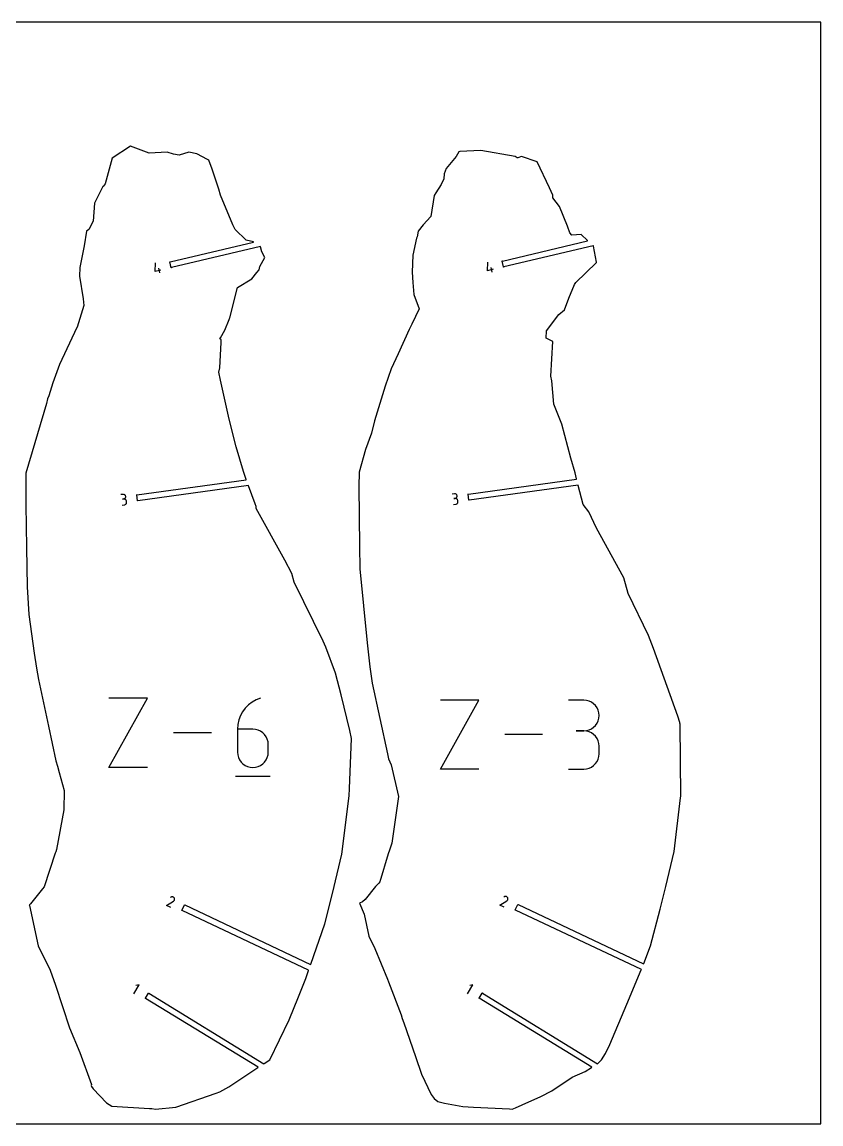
# Model space of a CAD drawing. Extents: x 0 to 600, y 0 to 500.
# Drawn here: x 238 to 600, y 0 to 500 of the extents above; entities that cross this region are included whole.
import ezdxf

# ---------------------------------------------------------------- set-up
doc = ezdxf.new("R2010")
doc.units = 0

msp = doc.modelspace()

# ---------------------------------------------------------------- linework, layer by layer
at = {"layer": 'annotation', "color": 1}
for p, q in [((298.045591, 386.854433), (298.221622, 390.732123)), ((448.775277, 387.177426), (448.951308, 391.055115)), ((300.639135, 387.46827), (298.045591, 386.854433)), ((300.107487, 386.245858), (299.6165, 388.320342)), ((451.368821, 387.791263), (448.775277, 387.177426)), ((450.837173, 386.568851), (450.346186, 388.643334)), ((283.439891, 285.691674), (282.383936, 285.546431)), ((283.632152, 285.70075), (283.439891, 285.691674)), ((283.817613, 285.676204), (283.632152, 285.70075)), ((283.992888, 285.620651), (283.817613, 285.676204)), ((284.154587, 285.536701), (283.992888, 285.620651)), ((284.299324, 285.426968), (284.154587, 285.536701)), ((284.423709, 285.294064), (284.299324, 285.426968)), ((284.524357, 285.140602), (284.423709, 285.294064)), ((284.597878, 284.969194), (284.524357, 285.140602)), ((433.746657, 285.968454), (432.690701, 285.82321)), ((433.938917, 285.977529), (433.746657, 285.968454)), ((434.124379, 285.952984), (433.938917, 285.977529)), ((434.299653, 285.89743), (434.124379, 285.952984)), ((434.461352, 285.813481), (434.299653, 285.89743)), ((434.606089, 285.703748), (434.461352, 285.813481)), ((434.730475, 285.570844), (434.606089, 285.703748)), ((434.831122, 285.417382), (434.730475, 285.570844)), ((434.904643, 285.245974), (434.831122, 285.417382)), ((434.94765, 285.059232), (434.904643, 285.245974)), ((434.95678, 284.866927), (434.94765, 285.059232)), ((434.94765, 285.059232), (434.94765, 285.059232)), ((283.037222, 280.796868), (284.093178, 280.942111)), ((283.730377, 283.579763), (283.201654, 283.507039)), ((283.201654, 283.507039), (283.730377, 283.579763)), ((283.730377, 283.579763), (283.917948, 283.622936)), ((283.922638, 283.588839), (283.730377, 283.579763)), ((283.730377, 283.579763), (283.730377, 283.579763)), ((283.917948, 283.622936), (284.089892, 283.69667)), ((284.1081, 283.564294), (283.922638, 283.588839)), ((284.089892, 283.69667), (284.243648, 283.79756)), ((284.093178, 280.942111), (284.28075, 280.98527)), ((284.093178, 280.942111), (284.093178, 280.942111)), ((284.283374, 283.50874), (284.1081, 283.564294)), ((284.243648, 283.79756), (284.376656, 283.9222)), ((284.28075, 280.98527), (284.452701, 281.058951)), ((284.445073, 283.42479), (284.283374, 283.50874)), ((284.376656, 283.9222), (284.486357, 284.067184)), ((284.58981, 283.315057), (284.445073, 283.42479)), ((284.452701, 281.058951), (284.606472, 281.159732)), ((284.486357, 284.067184), (284.570191, 284.229107)), ((284.570191, 284.229107), (284.625596, 284.404564)), ((284.714196, 283.182154), (284.58981, 283.315057)), ((284.640884, 284.782453), (284.597878, 284.969194)), ((284.606472, 281.159732), (284.739506, 281.284188)), ((284.625596, 284.404564), (284.650014, 284.590147)), ((284.650014, 284.590147), (284.640884, 284.782453)), ((284.640884, 284.782453), (284.640884, 284.782453)), ((284.814843, 283.028691), (284.714196, 283.182154)), ((284.739506, 281.284188), (284.849245, 281.428899)), ((284.888364, 282.857283), (284.814843, 283.028691)), ((284.849245, 281.428899), (284.933131, 281.590439)), ((284.931371, 282.670542), (284.888364, 282.857283)), ((285.004095, 282.141819), (284.931371, 282.670542)), ((284.931371, 282.670542), (284.931371, 282.670542)), ((284.933131, 281.590439), (284.988606, 281.765388)), ((284.988606, 281.765388), (285.013113, 281.950322)), ((285.013113, 281.950322), (285.004095, 282.141819)), ((433.343988, 281.073648), (434.399943, 281.218891)), ((434.037143, 283.856543), (433.50842, 283.783819)), ((433.50842, 283.783819), (434.037143, 283.856543)), ((434.037143, 283.856543), (434.224714, 283.899716)), ((434.229404, 283.865619), (434.037143, 283.856543)), ((434.037143, 283.856543), (434.037143, 283.856543)), ((434.224714, 283.899716), (434.396657, 283.97345)), ((434.414865, 283.841073), (434.229404, 283.865619)), ((434.396657, 283.97345), (434.550413, 284.07434)), ((434.399943, 281.218891), (434.587516, 281.26205)), ((434.399943, 281.218891), (434.399943, 281.218891)), ((434.590139, 283.78552), (434.414865, 283.841073)), ((434.550413, 284.07434), (434.683422, 284.19898)), ((434.587516, 281.26205), (434.759467, 281.335731)), ((434.751839, 283.70157), (434.590139, 283.78552)), ((434.683422, 284.19898), (434.793123, 284.343964)), ((434.896575, 283.591837), (434.751839, 283.70157)), ((434.759467, 281.335731), (434.913238, 281.436511)), ((434.793123, 284.343964), (434.876956, 284.505887)), ((434.876956, 284.505887), (434.932362, 284.681343)), ((435.020961, 283.458933), (434.896575, 283.591837)), ((434.913238, 281.436511), (435.046271, 281.560968)), ((434.932362, 284.681343), (434.95678, 284.866927)), ((435.121608, 283.305471), (435.020961, 283.458933)), ((435.046271, 281.560968), (435.15601, 281.705678)), ((435.195129, 283.134063), (435.121608, 283.305471)), ((435.15601, 281.705678), (435.239896, 281.867219)), ((435.238136, 282.947322), (435.195129, 283.134063)), ((435.31086, 282.418599), (435.238136, 282.947322)), ((435.238136, 282.947322), (435.238136, 282.947322)), ((435.239896, 281.867219), (435.295372, 282.042168)), ((435.295372, 282.042168), (435.319879, 282.227102)), ((435.319879, 282.227102), (435.31086, 282.418599)), ((277.052889, 161.717895), (294.523368, 193.182122)), ((294.523368, 193.182122), (277.052889, 193.182122)), ((340.329608, 190.173909), (338.879179, 188.717325)), ((341.982616, 191.420459), (340.329608, 190.173909)), ((343.819348, 192.431642), (341.982616, 191.420459)), ((345.82095, 193.182122), (343.819348, 192.431642)), ((345.82095, 193.182122), (345.82095, 193.182122)), ((427.443072, 161.019847), (444.834847, 192.342328)), ((444.834847, 192.342328), (427.443072, 192.342328)), ((492.408837, 192.305989), (485.453305, 192.305989)), ((493.659806, 192.193704), (492.408837, 192.305989)), ((494.836924, 191.870117), (493.659806, 192.193704)), ((495.920614, 191.35513), (494.836924, 191.870117)), ((496.891297, 190.668643), (495.920614, 191.35513)), ((497.729394, 189.830559), (496.891297, 190.668643)), ((336.661478, 185.275396), (335.931915, 183.340719)), ((337.650184, 187.076043), (336.661478, 185.275396)), ((338.879179, 188.717325), (337.650184, 187.076043)), ((498.415328, 188.86078), (497.729394, 189.830559)), ((498.929521, 187.779205), (498.415328, 188.86078)), ((499.252394, 186.605738), (498.929521, 187.779205)), ((499.364369, 185.360279), (499.252394, 186.605738)), ((499.252394, 184.108973), (499.364369, 185.360279)), ((499.364369, 185.360279), (499.364369, 185.360279)), ((335.480351, 181.297348), (335.325639, 179.170616)), ((335.931915, 183.340719), (335.480351, 181.297348)), ((495.920614, 179.346513), (496.891297, 180.033996)), ((496.891297, 180.033996), (497.729394, 180.873724)), ((497.729394, 180.873724), (498.415328, 181.845956)), ((498.415328, 181.845956), (498.929521, 182.930952)), ((498.929521, 182.930952), (499.252394, 184.108973)), ((323.529514, 177.450008), (306.325413, 177.450008)), ((335.325639, 179.170616), (335.325639, 168.712795)), ((342.312647, 179.170616), (335.325639, 179.170616)), ((343.569277, 179.058472), (342.312647, 179.170616)), ((344.751723, 178.735045), (343.569277, 179.058472)), ((345.840316, 178.219838), (344.751723, 178.735045)), ((346.815392, 177.532357), (345.840316, 178.219838)), ((347.657282, 176.692104), (346.815392, 177.532357)), ((348.34632, 175.718585), (347.657282, 176.692104)), ((348.862839, 174.631304), (348.34632, 175.718585)), ((473.710321, 176.681088), (456.583724, 176.681088)), ((492.408837, 178.394926), (488.926161, 178.394926)), ((488.926161, 178.394926), (492.408837, 178.394926)), ((492.408837, 178.394926), (493.659806, 178.507238)), ((493.659806, 178.282641), (492.408837, 178.394926)), ((492.408837, 178.394926), (492.408837, 178.394926)), ((493.659806, 178.507238), (494.836924, 178.831013)), ((494.836924, 177.959054), (493.659806, 178.282641)), ((494.836924, 178.831013), (495.920614, 179.346513)), ((495.920614, 177.444067), (494.836924, 177.959054)), ((496.891297, 176.75758), (495.920614, 177.444067)), ((497.729394, 175.919496), (496.891297, 176.75758)), ((498.415328, 174.949716), (497.729394, 175.919496)), ((349.187173, 173.449766), (348.862839, 174.631304)), ((349.299655, 172.193474), (349.187173, 173.449766)), ((349.299655, 168.712795), (349.299655, 172.193474)), ((349.299655, 172.193474), (349.299655, 172.193474)), ((498.929521, 173.868142), (498.415328, 174.949716)), ((499.252394, 172.694675), (498.929521, 173.868142)), ((499.364369, 171.449216), (499.252394, 172.694675)), ((499.364369, 167.966539), (499.364369, 171.449216)), ((499.364369, 171.449216), (499.364369, 171.449216)), ((335.325639, 168.712795), (335.325639, 168.712795)), ((335.325639, 168.712795), (335.438446, 167.455895)), ((335.438446, 167.455895), (335.763592, 166.272724)), ((335.763592, 166.272724), (336.281167, 165.18308)), ((336.281167, 165.18308), (336.971261, 164.20676)), ((347.657282, 164.20676), (348.34632, 165.18308)), ((348.34632, 165.18308), (348.862839, 166.272724)), ((348.862839, 166.272724), (349.187173, 167.455895)), ((349.187173, 167.455895), (349.299655, 168.712795)), ((498.415328, 164.465166), (498.929521, 165.546821)), ((498.929521, 165.546821), (499.252394, 166.720563)), ((499.252394, 166.720563), (499.364369, 167.966539)), ((294.523368, 161.717895), (277.052889, 161.717895)), ((336.971261, 164.20676), (337.813963, 163.36356)), ((337.813963, 163.36356), (338.789363, 162.673276)), ((338.789363, 162.673276), (339.877551, 162.155707)), ((339.877551, 162.155707), (341.058616, 161.830647)), ((341.058616, 161.830647), (342.312647, 161.717895)), ((342.312647, 161.717895), (343.569277, 161.830647)), ((342.312647, 161.717895), (342.312647, 161.717895)), ((343.569277, 161.830647), (344.751723, 162.155707)), ((344.751723, 162.155707), (345.840316, 162.673276)), ((345.840316, 162.673276), (346.815392, 163.36356)), ((346.815392, 163.36356), (347.657282, 164.20676)), ((444.834847, 161.019847), (427.443072, 161.019847)), ((485.453305, 161.020829), (492.408837, 161.020829)), ((492.408837, 161.020829), (493.659806, 161.133049)), ((492.408837, 161.020829), (492.408837, 161.020829)), ((493.659806, 161.133049), (494.836924, 161.456475)), ((494.836924, 161.456475), (495.920614, 161.971252)), ((495.920614, 161.971252), (496.891297, 162.657528)), ((496.891297, 162.657528), (497.729394, 163.49545)), ((497.729394, 163.49545), (498.415328, 164.465166)), ((334.450537, 157.784867), (350.18265, 157.784867)), ((303.174338, 99.072551), (306.310121, 101.09831)), ((305.126165, 102.868881), (304.884903, 102.685905)), ((305.293887, 102.963845), (305.126165, 102.868881)), ((305.470555, 103.025796), (305.293887, 102.963845)), ((305.652054, 103.055516), (305.470555, 103.025796)), ((305.83427, 103.053783), (305.652054, 103.055516)), ((306.013089, 103.021377), (305.83427, 103.053783)), ((306.184395, 102.959077), (306.013089, 103.021377)), ((306.344074, 102.867663), (306.184395, 102.959077)), ((306.310121, 101.09831), (306.313495, 101.099939)), ((306.310121, 101.09831), (306.310121, 101.09831)), ((306.313495, 101.099939), (306.316792, 101.101631)), ((306.316792, 101.101631), (306.320036, 101.103403)), ((306.320036, 101.103403), (306.323252, 101.105271)), ((306.323252, 101.105271), (306.326463, 101.107251)), ((306.326463, 101.107251), (306.329693, 101.109358)), ((306.329693, 101.109358), (306.332967, 101.11161)), ((306.332967, 101.11161), (306.336308, 101.114021)), ((306.336308, 101.114021), (306.339741, 101.116609)), ((306.339741, 101.116609), (306.487882, 101.239758)), ((306.339741, 101.116609), (306.339741, 101.116609)), ((306.488012, 102.747914), (306.344074, 102.867663)), ((306.487882, 101.239758), (306.608174, 101.383133)), ((306.612095, 102.60061), (306.488012, 102.747914)), ((306.608174, 101.383133), (306.699923, 101.542536)), ((306.706196, 102.433142), (306.612095, 102.60061)), ((306.612095, 102.60061), (306.612095, 102.60061)), ((306.699923, 101.542536), (306.762432, 101.713773)), ((306.767585, 102.256528), (306.706196, 102.433142)), ((306.762432, 101.713773), (306.795009, 101.892648)), ((306.796958, 102.074965), (306.767585, 102.256528)), ((306.795009, 101.892648), (306.796958, 102.074965)), ((454.382693, 99.254929), (457.518475, 101.280688)), ((456.334519, 103.051259), (456.093257, 102.868283)), ((456.502242, 103.146223), (456.334519, 103.051259)), ((456.67891, 103.208175), (456.502242, 103.146223)), ((456.860409, 103.237894), (456.67891, 103.208175)), ((457.042625, 103.236161), (456.860409, 103.237894)), ((457.221443, 103.203755), (457.042625, 103.236161)), ((457.39275, 103.141455), (457.221443, 103.203755)), ((457.552429, 103.050041), (457.39275, 103.141455)), ((457.518475, 101.280688), (457.521849, 101.282317)), ((457.518475, 101.280688), (457.518475, 101.280688)), ((457.521849, 101.282317), (457.525146, 101.284009)), ((457.525146, 101.284009), (457.528391, 101.285781)), ((457.528391, 101.285781), (457.531607, 101.287649)), ((457.531607, 101.287649), (457.534818, 101.289629)), ((457.534818, 101.289629), (457.538048, 101.291737)), ((457.538048, 101.291737), (457.541322, 101.293988)), ((457.541322, 101.293988), (457.544663, 101.2964)), ((457.544663, 101.2964), (457.548095, 101.298987)), ((457.548095, 101.298987), (457.696237, 101.422136)), ((457.548095, 101.298987), (457.548095, 101.298987)), ((457.696367, 102.930292), (457.552429, 103.050041)), ((457.696237, 101.422136), (457.816529, 101.565511)), ((457.820449, 102.782988), (457.696367, 102.930292)), ((457.816529, 101.565511), (457.908277, 101.724915)), ((457.91455, 102.61552), (457.820449, 102.782988)), ((457.820449, 102.782988), (457.820449, 102.782988)), ((457.908277, 101.724915), (457.970787, 101.896152)), ((457.97594, 102.438906), (457.91455, 102.61552)), ((457.970787, 101.896152), (458.003364, 102.075027)), ((458.005313, 102.257343), (457.97594, 102.438906)), ((458.003364, 102.075027), (458.005313, 102.257343)), ((305.10182, 98.161856), (303.174338, 99.072551)), ((456.310174, 98.344234), (454.382693, 99.254929)), ((288.253575, 59.077455), (290.760948, 63.170507)), ((290.760948, 63.170507), (289.293431, 62.817734)), ((439.628302, 59.107748), (442.135675, 63.200801)), ((442.135675, 63.200801), (440.668159, 62.848027))]:
    msp.add_line(p, q, dxfattribs=at)
at = {"layer": 'boundary', "color": 5}
for p, q in [((286.849935, 443.726956), (278.472106, 438.25319)), ((295.295986, 440.563371), (286.849935, 443.726956)), ((303.377303, 440.962413), (295.295986, 440.563371)), ((306.38778, 440.04205), (303.377303, 440.962413)), ((308.947685, 439.567337), (306.38778, 440.04205)), ((313.312178, 440.879655), (308.947685, 439.567337)), ((316.90174, 440.249796), (313.312178, 440.879655)), ((321.695554, 437.670478), (316.90174, 440.249796)), ((435.797791, 441.088708), (434.556878, 438.992851)), ((436.158481, 441.230648), (435.797791, 441.088708)), ((445.748259, 441.758465), (436.158481, 441.230648)), ((461.276573, 438.950981), (445.748259, 441.758465)), ((278.472106, 438.25319), (275.358558, 426.648094)), ((322.366782, 437.259221), (321.695554, 437.670478)), ((322.457368, 436.868888), (322.366782, 437.259221)), ((323.703261, 433.681603), (322.457368, 436.868888)), ((434.556878, 438.992851), (429.972853, 433.547078)), ((462.170037, 438.355889), (461.276573, 438.950981)), ((462.495016, 438.390666), (462.170037, 438.355889)), ((464.154635, 439.044979), (462.495016, 438.390666)), ((471.221966, 436.608475), (464.154635, 439.044979)), ((476.916597, 424.829614), (471.221966, 436.608475)), ((326.889164, 424.163581), (323.703261, 433.681603)), ((429.070449, 431.172101), (428.893617, 428.894136)), ((429.972853, 433.547078), (429.070449, 431.172101)), ((274.256626, 425.32023), (274.01258, 424.822944)), ((274.439253, 425.302568), (274.256626, 425.32023)), ((275.358558, 426.648094), (274.439253, 425.302568)), ((427.706892, 426.321156), (425.277955, 422.550572)), ((428.893617, 428.894136), (427.706892, 426.321156)), ((274.01258, 424.822944), (270.488429, 417.830218)), ((327.578668, 421.44764), (326.889164, 424.163581)), ((333.295115, 408.054513), (327.578668, 421.44764)), ((424.591397, 421.36017), (422.973969, 411.773635)), ((425.277955, 422.550572), (424.591397, 421.36017)), ((478.353304, 421.401107), (476.916597, 424.829614)), ((478.312361, 420.255078), (478.353304, 421.401107)), ((481.436748, 416.296648), (478.312361, 420.255078)), ((270.488429, 417.830218), (269.930409, 409.690612)), ((485.060185, 407.330905), (481.436748, 416.296648)), ((422.973969, 411.773635), (419.490961, 407.987937)), ((266.87473, 405.040195), (265.771519, 398.400005)), ((267.86096, 405.831109), (266.87473, 405.040195)), ((269.930409, 409.690612), (267.86096, 405.831109)), ((334.34336, 405.91501), (333.295115, 408.054513)), ((339.202702, 401.08592), (334.34336, 405.91501)), ((417.316464, 405.074975), (416.871149, 402.571097)), ((419.490961, 407.987937), (417.316464, 405.074975)), ((486.109486, 404.306152), (485.060185, 407.330905)), ((304.77933, 391.228821), (342.555514, 400.169646)), ((342.530989, 400.317986), (339.202702, 401.08592)), ((342.555514, 400.169646), (342.530989, 400.317986)), ((416.558274, 401.866002), (414.935779, 394.208675)), ((416.871149, 402.571097), (416.558274, 401.866002)), ((455.509016, 391.551814), (494.126706, 400.691806)), ((486.976582, 403.260214), (486.109486, 404.306152)), ((491.300705, 403.635274), (486.976582, 403.260214)), ((494.102181, 400.840146), (491.300705, 403.635274)), ((494.126706, 400.691806), (494.102181, 400.840146)), ((265.771519, 398.400005), (263.819856, 388.626766)), ((345.778834, 398.110675), (305.411778, 388.556644)), ((345.823403, 397.967085), (345.778834, 398.110675)), ((346.380784, 395.776926), (345.823403, 397.967085)), ((347.773322, 393.118497), (346.380784, 395.776926)), ((496.719741, 398.483659), (456.141463, 388.879637)), ((496.761775, 398.447642), (496.719741, 398.483659)), ((496.793054, 398.346868), (496.761775, 398.447642)), ((498.226604, 391.011986), (496.793054, 398.346868)), ((304.681315, 391.225285), (304.688126, 391.243567)), ((304.682018, 391.205789), (304.681315, 391.225285)), ((305.314466, 388.533613), (304.682018, 391.205789)), ((304.688126, 391.243567), (304.701415, 391.25785)), ((304.701415, 391.25785), (304.719159, 391.265961)), ((304.719159, 391.265961), (304.738654, 391.266664)), ((304.738654, 391.266664), (304.756936, 391.259853)), ((304.756936, 391.259853), (304.771219, 391.246564)), ((304.771219, 391.246564), (304.77933, 391.228821)), ((345.498918, 389.109203), (347.773322, 393.118497)), ((414.935779, 394.208675), (414.647206, 386.485282)), ((455.411001, 391.548278), (455.417812, 391.566559)), ((455.411704, 391.528782), (455.411001, 391.548278)), ((456.044151, 388.856605), (455.411704, 391.528782)), ((455.417812, 391.566559), (455.431101, 391.580843)), ((455.431101, 391.580843), (455.448844, 391.588954)), ((455.448844, 391.588954), (455.46834, 391.589657)), ((455.46834, 391.589657), (455.486622, 391.582846)), ((455.486622, 391.582846), (455.500905, 391.569557)), ((455.500905, 391.569557), (455.509016, 391.551814)), ((488.794648, 381.846234), (498.006418, 390.764065)), ((498.006418, 390.764065), (498.195391, 390.950463)), ((498.195391, 390.950463), (498.222439, 390.971453)), ((498.222439, 390.971453), (498.234152, 390.985652)), ((498.234152, 390.985652), (498.226604, 391.011986)), ((263.819856, 388.626766), (263.636453, 384.662053)), ((305.322577, 388.51587), (305.314466, 388.533613)), ((305.33686, 388.502581), (305.322577, 388.51587)), ((305.355142, 388.495769), (305.33686, 388.502581)), ((305.374638, 388.496473), (305.355142, 388.495769)), ((305.392381, 388.504584), (305.374638, 388.496473)), ((305.40567, 388.518867), (305.392381, 388.504584)), ((305.412481, 388.537148), (305.40567, 388.518867)), ((305.411778, 388.556644), (305.412481, 388.537148)), ((341.831415, 383.465201), (344.139904, 386.371988)), ((344.139904, 386.371988), (345.12849, 387.530064)), ((345.12849, 387.530064), (345.498918, 389.109203)), ((414.647206, 386.485282), (414.820844, 381.788097)), ((456.052262, 388.838862), (456.044151, 388.856605)), ((456.066545, 388.825574), (456.052262, 388.838862)), ((456.084827, 388.818763), (456.066545, 388.825574)), ((456.104323, 388.819465), (456.084827, 388.818763)), ((456.122067, 388.827577), (456.104323, 388.819465)), ((456.135355, 388.841859), (456.122067, 388.827577)), ((456.142166, 388.860141), (456.135355, 388.841859)), ((456.141463, 388.879637), (456.142166, 388.860141)), ((263.636453, 384.662053), (265.341915, 374.407279)), ((335.36202, 379.552422), (341.831415, 383.465201)), ((414.820844, 381.788097), (415.276322, 376.311893)), ((485.697622, 374.670388), (488.224514, 380.9254)), ((488.224514, 380.9254), (488.490842, 381.36024)), ((488.490842, 381.36024), (488.794648, 381.846234)), ((331.859272, 365.849162), (335.36202, 379.552422)), ((415.276322, 376.311893), (417.677265, 369.823589)), ((265.637764, 371.42746), (262.55019, 361.52529)), ((265.341915, 374.407279), (265.637764, 371.42746)), ((483.643756, 369.378913), (485.697622, 374.670388)), ((329.639242, 360.212329), (331.615594, 365.066819)), ((331.615594, 365.066819), (331.728862, 365.465694)), ((331.728862, 365.465694), (331.859272, 365.849162)), ((417.677265, 369.823589), (414.438083, 362.834624)), ((475.533678, 359.875026), (481.038292, 367.358749)), ((481.038292, 367.358749), (483.643756, 369.378913)), ((262.514328, 361.455982), (254.569002, 344.650527)), ((262.539574, 361.504601), (262.514328, 361.455982)), ((262.55019, 361.52529), (262.539574, 361.504601)), ((327.64442, 356.688597), (329.639242, 360.212329)), ((413.240983, 360.534853), (408.214026, 349.464098)), ((414.438083, 362.834624), (413.240983, 360.534853)), ((327.278146, 356.269266), (327.64442, 356.688597)), ((327.95301, 355.895909), (327.278146, 356.269266)), ((327.919733, 354.571962), (327.95301, 355.895909)), ((475.36713, 356.59844), (475.533678, 359.875026)), ((478.409379, 355.065713), (475.36713, 356.59844)), ((477.502682, 339.290557), (478.409379, 355.065713)), ((327.386586, 343.119069), (327.919733, 354.571962)), ((408.214026, 349.464098), (405.05937, 342.595644)), ((254.569002, 344.650527), (251.575326, 336.218647)), ((326.909179, 341.094736), (327.386586, 343.119069)), ((327.667224, 337.524441), (326.909179, 341.094736)), ((405.05937, 342.595644), (402.381331, 334.709922)), ((251.575326, 336.218647), (249.797499, 330.413972)), ((331.610468, 319.867305), (327.667224, 337.524441)), ((477.883841, 337.251319), (477.502682, 339.290557)), ((478.771846, 326.681766), (477.883841, 337.251319)), ((249.797499, 330.413972), (249.191003, 329.011699)), ((402.381331, 334.709922), (397.562602, 319.069672)), ((248.642263, 326.899624), (239.301792, 295.327775)), ((249.191003, 329.011699), (248.642263, 326.899624)), ((482.536331, 317.581648), (478.771846, 326.681766)), ((334.705204, 307.192561), (331.610468, 319.867305)), ((397.562602, 319.069672), (396.200772, 313.383761)), ((486.537554, 302.115682), (482.536331, 317.581648)), ((396.200772, 313.383761), (393.404505, 306.000802)), ((338.053808, 296.006428), (334.705204, 307.192561)), ((393.404505, 306.000802), (390.492683, 295.694561)), ((488.476635, 295.468098), (486.537554, 302.115682)), ((239.301792, 295.327775), (239.362037, 281.005736)), ((339.333399, 292.500003), (338.053808, 296.006428)), ((390.492683, 295.694561), (390.433644, 289.288205)), ((489.171104, 292.712265), (488.476635, 295.468098)), ((289.74859, 285.528366), (339.343634, 292.349999)), ((339.343634, 292.349999), (339.333399, 292.500003)), ((440.055355, 285.805146), (489.181339, 292.562262)), ((489.181339, 292.562262), (489.171104, 292.712265)), ((289.649522, 285.51474), (289.650686, 285.534214)), ((290.023702, 282.794353), (289.649522, 285.51474)), ((289.650686, 285.534214), (289.659213, 285.551761)), ((289.659213, 285.551761), (289.673805, 285.564709)), ((289.673805, 285.564709), (289.692243, 285.571087)), ((289.692243, 285.571087), (289.711717, 285.569923)), ((289.711717, 285.569923), (289.729264, 285.561397)), ((289.729264, 285.561397), (289.742212, 285.546803)), ((289.742212, 285.546803), (289.74859, 285.528366)), ((340.349192, 289.716456), (290.12277, 282.807979)), ((340.401805, 289.572282), (340.349192, 289.716456)), ((343.367737, 281.444828), (340.401805, 289.572282)), ((390.433644, 289.288205), (390.625617, 262.189878)), ((439.956288, 285.79152), (439.957451, 285.810993)), ((440.330468, 283.071133), (439.956288, 285.79152)), ((439.957451, 285.810993), (439.965978, 285.828541)), ((439.965978, 285.828541), (439.980571, 285.841489)), ((439.980571, 285.841489), (439.999009, 285.847866)), ((439.999009, 285.847866), (440.018483, 285.846703)), ((440.018483, 285.846703), (440.03603, 285.838176)), ((440.03603, 285.838176), (440.048977, 285.823583)), ((440.048977, 285.823583), (440.055355, 285.805146)), ((489.883087, 289.88693), (440.429535, 283.084759)), ((489.919964, 289.740592), (489.883087, 289.88693)), ((492.085394, 281.147606), (489.919964, 289.740592)), ((239.362037, 281.005736), (239.679016, 261.629312)), ((290.030081, 282.775916), (290.023702, 282.794353)), ((290.043028, 282.761323), (290.030081, 282.775916)), ((290.060575, 282.752796), (290.043028, 282.761323)), ((290.080049, 282.751632), (290.060575, 282.752796)), ((290.098487, 282.75801), (290.080049, 282.751632)), ((290.113079, 282.770958), (290.098487, 282.75801)), ((290.121607, 282.788505), (290.113079, 282.770958)), ((290.12277, 282.807979), (290.121607, 282.788505)), ((343.826814, 280.145036), (343.367737, 281.444828)), ((343.800133, 279.191654), (343.826814, 280.145036)), ((440.336846, 283.052696), (440.330468, 283.071133)), ((440.349794, 283.038102), (440.336846, 283.052696)), ((440.367341, 283.029575), (440.349794, 283.038102)), ((440.386815, 283.028412), (440.367341, 283.029575)), ((440.405252, 283.03479), (440.386815, 283.028412)), ((440.419845, 283.047738), (440.405252, 283.03479)), ((440.428372, 283.065284), (440.419845, 283.047738)), ((440.429535, 283.084759), (440.428372, 283.065284)), ((494.76312, 277.709735), (492.085394, 281.147606)), ((356.867189, 255.789423), (343.800133, 279.191654)), ((498.132557, 270.413623), (494.76312, 277.709735)), ((510.660035, 247.799723), (498.132557, 270.413623)), ((239.679016, 261.629312), (239.991068, 243.784791)), ((390.625617, 262.189878), (390.792574, 251.830142)), ((359.978469, 249.763314), (356.867189, 255.789423)), ((390.792574, 251.830142), (394.164626, 218.378262)), ((361.102567, 245.811432), (359.978469, 249.763314)), ((374.138909, 219.077068), (361.102567, 245.811432)), ((512.558897, 240.63464), (510.660035, 247.799723)), ((239.991068, 243.784791), (240.668149, 231.14649)), ((521.776243, 221.604587), (512.558897, 240.63464)), ((240.668149, 231.14649), (243.185054, 213.596423)), ((524.014909, 215.699793), (521.776243, 221.604587)), ((375.368719, 216.291483), (374.138909, 219.077068)), ((379.73361, 204.553129), (375.368719, 216.291483)), ((394.164626, 218.378262), (395.323357, 207.441997)), ((535.092167, 185.06435), (524.014909, 215.699793)), ((243.185054, 213.596423), (244.18277, 206.828831)), ((244.18277, 206.828831), (245.037845, 201.69325)), ((395.323357, 207.441997), (396.502456, 199.998574)), ((245.037845, 201.69325), (249.660943, 180.476737)), ((382.375218, 194.650739), (379.73361, 204.553129)), ((396.502456, 199.998574), (403.359701, 167.930467)), ((386.362685, 178.543591), (382.375218, 194.650739)), ((535.93362, 182.171033), (535.092167, 185.06435)), ((249.660943, 180.476737), (252.965746, 164.705822)), ((536.01951, 181.79872), (535.93362, 182.171033)), ((536.075754, 181.39571), (536.01951, 181.79872)), ((536.381653, 148.588688), (536.075754, 181.39571)), ((387.058644, 174.850068), (386.362685, 178.543591)), ((386.1997, 152.246086), (387.058644, 174.850068)), ((403.359701, 167.930467), (403.867124, 165.735738)), ((403.867124, 165.735738), (404.989248, 162.912351)), ((252.965746, 164.705822), (253.655602, 162.36232)), ((253.655602, 162.36232), (254.47056, 159.496612)), ((404.989248, 162.912351), (408.357972, 148.604759)), ((254.47056, 159.496612), (256.64489, 151.379583)), ((256.64489, 151.379583), (256.552301, 142.562964)), ((386.032252, 148.82096), (386.1997, 152.246086)), ((382.595896, 122.459535), (386.032252, 148.82096)), ((408.357972, 148.604759), (405.282281, 127.450126)), ((533.467536, 123.628103), (536.342865, 147.983097)), ((536.342865, 147.983097), (536.35951, 148.239811)), ((536.35951, 148.239811), (536.381653, 148.588688)), ((256.552301, 142.562964), (253.171562, 124.584943)), ((405.282281, 127.450126), (404.247993, 124.309057)), ((252.648777, 122.805713), (247.597942, 107.6657)), ((252.881659, 123.454652), (252.648777, 122.805713)), ((253.171562, 124.584943), (252.881659, 123.454652)), ((378.463964, 104.628857), (382.595896, 122.459535)), ((403.732165, 122.548748), (399.936389, 109.938243)), ((404.247993, 124.309057), (403.732165, 122.548748)), ((529.66766, 107.736801), (533.467536, 123.628103)), ((246.817987, 106.628161), (241.426231, 99.910234)), ((247.597942, 107.6657), (246.817987, 106.628161)), ((397.953516, 107.71767), (393.322971, 101.83692)), ((399.438108, 109.228941), (397.953516, 107.71767)), ((399.936389, 109.938243), (399.438108, 109.228941)), ((527.091762, 97.523822), (529.66766, 107.736801)), ((374.970557, 90.762931), (378.463964, 104.628857)), ((392.020154, 100.786982), (390.660676, 100.216285)), ((390.660676, 100.216285), (392.735971, 95.17273)), ((393.322971, 101.83692), (392.020154, 100.786982)), ((241.129206, 99.61445), (240.857603, 99.487876)), ((240.857603, 99.487876), (241.025986, 99.056618)), ((241.025986, 99.056618), (244.953008, 80.823113)), ((241.426231, 99.910234), (241.129206, 99.61445)), ((310.112419, 96.909195), (310.117152, 96.92812)), ((310.115289, 96.889897), (310.112419, 96.909195)), ((310.125326, 96.873168), (310.115289, 96.889897)), ((310.117152, 96.92812), (311.290233, 99.41094)), ((310.141, 96.861553), (310.125326, 96.873168)), ((310.159926, 96.85682), (310.141, 96.861553)), ((310.179223, 96.85969), (310.159926, 96.85682)), ((310.195953, 96.869726), (310.179223, 96.85969)), ((310.207568, 96.8854), (310.195953, 96.869726)), ((367.611388, 69.763281), (310.207568, 96.8854)), ((311.290233, 99.41094), (311.301849, 99.426615)), ((311.301849, 99.426615), (311.318578, 99.436651)), ((311.318578, 99.436651), (311.337874, 99.439522)), ((311.337874, 99.439522), (311.356801, 99.434789)), ((311.356801, 99.434789), (311.372476, 99.423174)), ((311.372476, 99.423174), (311.382512, 99.406444)), ((311.385382, 99.387147), (311.380649, 99.368221)), ((311.380649, 99.368221), (368.501003, 72.380033)), ((311.382512, 99.406444), (311.385382, 99.387147)), ((392.735971, 95.17273), (394.915098, 85.206543)), ((461.320774, 97.091573), (461.325506, 97.110499)), ((461.323644, 97.072276), (461.320774, 97.091573)), ((461.333681, 97.055547), (461.323644, 97.072276)), ((461.325506, 97.110499), (462.498588, 99.593319)), ((461.349354, 97.043931), (461.333681, 97.055547)), ((461.368281, 97.039198), (461.349354, 97.043931)), ((461.387578, 97.042068), (461.368281, 97.039198)), ((461.404307, 97.052104), (461.387578, 97.042068)), ((461.415922, 97.067779), (461.404307, 97.052104)), ((518.543348, 70.07625), (461.415922, 97.067779)), ((462.498588, 99.593319), (462.510203, 99.608993)), ((462.510203, 99.608993), (462.526933, 99.619029)), ((462.526933, 99.619029), (462.546229, 99.6219)), ((462.546229, 99.6219), (462.565155, 99.617167)), ((462.565155, 99.617167), (462.58083, 99.605552)), ((462.58083, 99.605552), (462.590867, 99.588822)), ((462.593737, 99.569525), (462.589004, 99.550599)), ((462.589004, 99.550599), (519.523272, 72.650333)), ((462.590867, 99.588822), (462.593737, 99.569525)), ((522.647814, 80.755232), (527.091762, 97.523822)), ((368.574395, 72.511257), (374.970557, 90.762931)), ((394.915098, 85.206543), (397.563989, 79.677599)), ((244.953008, 80.823113), (250.395396, 69.738088)), ((519.596664, 72.781557), (522.647814, 80.755232)), ((397.563989, 79.677599), (403.433263, 65.693059)), ((368.501003, 72.380033), (368.574395, 72.511257)), ((518.488581, 69.936226), (518.543348, 70.07625)), ((519.523272, 72.650333), (519.596664, 72.781557)), ((250.395396, 69.738088), (252.763209, 63.019674)), ((363.060068, 57.622883), (366.298541, 66.017023)), ((366.298541, 66.017023), (367.561516, 69.620969)), ((367.561516, 69.620969), (367.611388, 69.763281)), ((403.433263, 65.693059), (403.856611, 64.515866)), ((511.946082, 54.367878), (518.488581, 69.936226)), ((252.763209, 63.019674), (259.18721, 43.650339)), ((403.856611, 64.515866), (409.52915, 49.575446)), ((293.553326, 57.012811), (293.560076, 57.031115)), ((293.554094, 56.993317), (293.553326, 57.012811)), ((293.562265, 56.975601), (293.554094, 56.993317)), ((293.560076, 57.031115), (294.994502, 59.372682)), ((293.576593, 56.96236), (293.562265, 56.975601)), ((293.594897, 56.955611), (293.576593, 56.96236)), ((293.614391, 56.95638), (293.594897, 56.955611)), ((293.632107, 56.96455), (293.614391, 56.95638)), ((293.645348, 56.978878), (293.632107, 56.96455)), ((344.663461, 25.725573), (293.645348, 56.978878)), ((294.994502, 59.372682), (295.007742, 59.387011)), ((295.007742, 59.387011), (295.025458, 59.395181)), ((295.025458, 59.395181), (295.044952, 59.39595)), ((295.044952, 59.39595), (295.063256, 59.3892)), ((295.063256, 59.3892), (295.077584, 59.375959)), ((295.077584, 59.375959), (295.085754, 59.358244)), ((295.086523, 59.33875), (295.079773, 59.320445)), ((295.079773, 59.320445), (347.269114, 27.349656)), ((295.085754, 59.358244), (295.086523, 59.33875)), ((358.738024, 47.24779), (363.060068, 57.622883)), ((444.928053, 57.043105), (444.934803, 57.061409)), ((444.928822, 57.02361), (444.928053, 57.043105)), ((444.936993, 57.005895), (444.928822, 57.02361)), ((444.934803, 57.061409), (446.369229, 59.402976)), ((444.951321, 56.992654), (444.936993, 57.005895)), ((444.969625, 56.985905), (444.951321, 56.992654)), ((444.989118, 56.986674), (444.969625, 56.985905)), ((445.006834, 56.994844), (444.989118, 56.986674)), ((445.020075, 57.009172), (445.006834, 56.994844)), ((496.042705, 25.7531), (445.020075, 57.009172)), ((446.369229, 59.402976), (446.382469, 59.417304)), ((446.382469, 59.417304), (446.400185, 59.425474)), ((446.400185, 59.425474), (446.419679, 59.426244)), ((446.419679, 59.426244), (446.437984, 59.419494)), ((446.437984, 59.419494), (446.452311, 59.406253)), ((446.452311, 59.406253), (446.460482, 59.388537)), ((446.461251, 59.369043), (446.454501, 59.350739)), ((446.454501, 59.350739), (498.68564, 27.354344)), ((446.460482, 59.388537), (446.461251, 59.369043)), ((504.209061, 36.078356), (511.946082, 54.367878)), ((349.970266, 29.12406), (358.738024, 47.24779)), ((409.52915, 49.575446), (410.068094, 47.853791)), ((410.068094, 47.853791), (410.747347, 45.826678)), ((410.747347, 45.826678), (416.063675, 30.651071)), ((259.18721, 43.650339), (263.755164, 32.457048)), ((502.194754, 32.040614), (504.209061, 36.078356)), ((263.755164, 32.457048), (269.044356, 17.926186)), ((416.063675, 30.651071), (418.87753, 22.667798)), ((500.474765, 29.073026), (502.194754, 32.040614)), ((331.338889, 16.884993), (344.593889, 25.592285)), ((344.593889, 25.592285), (344.663461, 25.725573)), ((347.269114, 27.349656), (347.407679, 27.44068)), ((347.407679, 27.44068), (349.970266, 29.12406)), ((493.017668, 23.764922), (495.973132, 25.619812)), ((495.973132, 25.619812), (496.042705, 25.7531)), ((498.68564, 27.354344), (498.797454, 27.461756)), ((498.797454, 27.461756), (500.474765, 29.073026)), ((418.87753, 22.667798), (423.187532, 13.397744)), ((477.861747, 15.041795), (487.117457, 21.160061)), ((487.117457, 21.160061), (493.017668, 23.764922)), ((269.044356, 17.926186), (268.964913, 17.376885)), ((268.964913, 17.376885), (269.105721, 17.012406)), ((269.105721, 17.012406), (269.942305, 15.963195)), ((269.942305, 15.963195), (275.937168, 9.60121)), ((327.295382, 14.635444), (328.719818, 15.306131)), ((328.719818, 15.306131), (331.338889, 16.884993)), ((472.911149, 12.533352), (477.861747, 15.041795)), ((307.413594, 7.637178), (325.732991, 14.005055)), ((325.732991, 14.005055), (327.295382, 14.635444)), ((423.187532, 13.397744), (424.606853, 11.578666)), ((424.606853, 11.578666), (426.27143, 10.219668)), ((426.27143, 10.219668), (429.221463, 9.431697)), ((464.510285, 8.650249), (472.911149, 12.533352)), ((275.937168, 9.60121), (278.280833, 8.082618)), ((278.280833, 8.082618), (295.374327, 6.998752)), ((295.374327, 6.998752), (296.555266, 6.961219)), ((296.555266, 6.961219), (298.213115, 6.7675)), ((298.213115, 6.7675), (307.413594, 7.637178)), ((429.221463, 9.431697), (437.61357, 7.976789)), ((437.61357, 7.976789), (442.337323, 7.566171)), ((442.337323, 7.566171), (458.72158, 6.925847)), ((458.72158, 6.925847), (460.005686, 6.7675)), ((460.005686, 6.7675), (461.442384, 7.38201)), ((461.442384, 7.38201), (464.510285, 8.650249))]:
    msp.add_line(p, q, dxfattribs=at)
at = {"layer": 'frame', "color": 5}
for p, q in [((600, 500), (0, 500)), ((600, 0), (600, 500)), ((0, 0), (600, 0))]:
    msp.add_line(p, q, dxfattribs=at)

doc.saveas('drawing.dxf')
